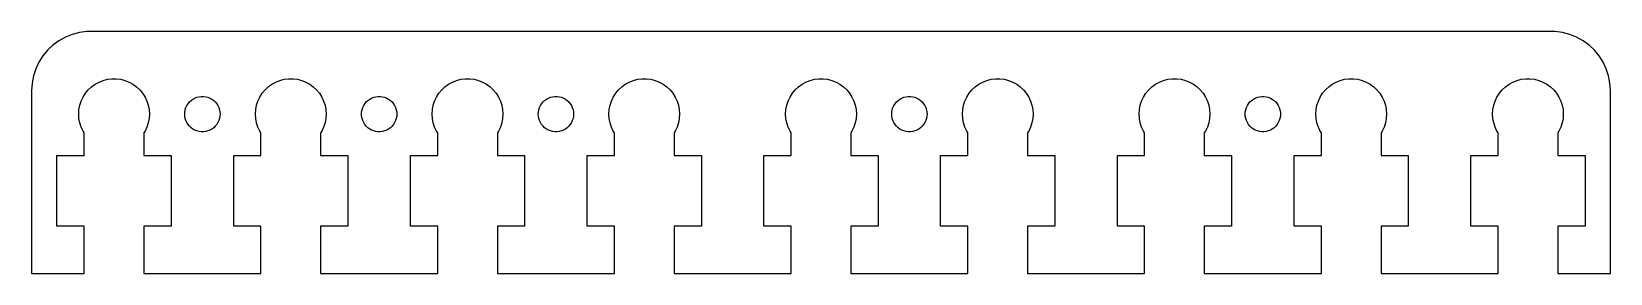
# Model space of a CAD drawing. Header units: metres. Extents: x -67 to 67, y 0 to 20.
import ezdxf

# ---------------------------------------------------------------- set-up
doc = ezdxf.new("R2010")
doc.units = ezdxf.units.M

msp = doc.modelspace()

# ---------------------------------------------------------------- linework, layer by layer
for p, q in [((-63.5451, 20.2553), (-64.1289, 20.0241)), ((-62.9369, 20.4114), (-63.5451, 20.2553)), ((-62.3139, 20.4901), (-62.9369, 20.4114)), ((62.3139, 20.4901), (-62.3139, 20.4901)), ((62.9369, 20.4114), (62.3139, 20.4901)), ((63.5451, 20.2553), (62.9369, 20.4114)), ((64.1289, 20.0241), (63.5451, 20.2553)), ((-65.6448, 18.9227), (-66.0451, 18.4389)), ((-65.1871, 19.3526), (-65.6448, 18.9227)), ((-64.6791, 19.7216), (-65.1871, 19.3526)), ((-64.1289, 20.0241), (-64.6791, 19.7216)), ((64.6791, 19.7216), (64.1289, 20.0241)), ((65.1871, 19.3526), (64.6791, 19.7216)), ((65.6448, 18.9227), (65.1871, 19.3526)), ((66.0451, 18.4389), (65.6448, 18.9227)), ((-66.3815, 17.9088), (-66.6489, 17.3406)), ((-66.0451, 18.4389), (-66.3815, 17.9088)), ((66.3815, 17.9088), (66.0451, 18.4389)), ((66.6489, 17.3406), (66.3815, 17.9088)), ((-66.9606, 16.1267), (-67, 15.5)), ((-66.8429, 16.7434), (-66.9606, 16.1267)), ((-66.6489, 17.3406), (-66.8429, 16.7434)), ((-61.6075, 16.033), (-61.2773, 16.2145)), ((-61.2773, 16.2145), (-60.927, 16.3532)), ((-60.927, 16.3532), (-60.5621, 16.4469)), ((-60.5621, 16.4469), (-60.1884, 16.4941)), ((-60.1884, 16.4941), (-59.8116, 16.4941)), ((-59.8116, 16.4941), (-59.4379, 16.4469)), ((-59.4379, 16.4469), (-59.0729, 16.3532)), ((-59.0729, 16.3532), (-58.7227, 16.2145)), ((-58.7227, 16.2145), (-58.3925, 16.033)), ((-46.6075, 16.033), (-46.2773, 16.2145)), ((-46.2773, 16.2145), (-45.927, 16.3532)), ((-45.927, 16.3532), (-45.5621, 16.4469)), ((-45.5621, 16.4469), (-45.1884, 16.4941)), ((-45.1884, 16.4941), (-44.8116, 16.4941)), ((-44.8116, 16.4941), (-44.4379, 16.4469)), ((-44.4379, 16.4469), (-44.0729, 16.3532)), ((-44.0729, 16.3532), (-43.7227, 16.2145)), ((-43.7227, 16.2145), (-43.3925, 16.033)), ((-31.6075, 16.033), (-31.2773, 16.2145)), ((-31.2773, 16.2145), (-30.927, 16.3532)), ((-30.927, 16.3532), (-30.5621, 16.4469)), ((-30.5621, 16.4469), (-30.1884, 16.4941)), ((-30.1884, 16.4941), (-29.8116, 16.4941)), ((-29.8116, 16.4941), (-29.4379, 16.4469)), ((-29.4379, 16.4469), (-29.0729, 16.3532)), ((-29.0729, 16.3532), (-28.7227, 16.2145)), ((-28.7227, 16.2145), (-28.3925, 16.033)), ((-16.6075, 16.033), (-16.2773, 16.2145)), ((-16.2773, 16.2145), (-15.927, 16.3532)), ((-15.927, 16.3532), (-15.5621, 16.4469)), ((-15.5621, 16.4469), (-15.1884, 16.4941)), ((-15.1884, 16.4941), (-14.8116, 16.4941)), ((-14.8116, 16.4941), (-14.4379, 16.4469)), ((-14.4379, 16.4469), (-14.0729, 16.3532)), ((-14.0729, 16.3532), (-13.7227, 16.2145)), ((-13.7227, 16.2145), (-13.3925, 16.033)), ((-1.60747, 16.033), (-1.27733, 16.2145)), ((-1.27733, 16.2145), (-0.92705, 16.3532)), ((-0.92705, 16.3532), (-0.56213, 16.4469)), ((-0.56213, 16.4469), (-0.18837, 16.4941)), ((-0.18837, 16.4941), (0.18837, 16.4941)), ((0.18837, 16.4941), (0.56213, 16.4469)), ((0.56213, 16.4469), (0.92705, 16.3532)), ((0.92705, 16.3532), (1.27733, 16.2145)), ((1.27733, 16.2145), (1.60747, 16.033)), ((13.3925, 16.033), (13.7227, 16.2145)), ((13.7227, 16.2145), (14.0729, 16.3532)), ((14.0729, 16.3532), (14.4379, 16.4469)), ((14.4379, 16.4469), (14.8116, 16.4941)), ((14.8116, 16.4941), (15.1884, 16.4941)), ((15.1884, 16.4941), (15.5621, 16.4469)), ((15.5621, 16.4469), (15.927, 16.3532)), ((15.927, 16.3532), (16.2773, 16.2145)), ((16.2773, 16.2145), (16.6075, 16.033)), ((28.3925, 16.033), (28.7227, 16.2145)), ((28.7227, 16.2145), (29.0729, 16.3532)), ((29.0729, 16.3532), (29.4379, 16.4469)), ((29.4379, 16.4469), (29.8116, 16.4941)), ((29.8116, 16.4941), (30.1884, 16.4941)), ((30.1884, 16.4941), (30.5621, 16.4469)), ((30.5621, 16.4469), (30.927, 16.3532)), ((30.927, 16.3532), (31.2773, 16.2145)), ((31.2773, 16.2145), (31.6075, 16.033)), ((43.3925, 16.033), (43.7227, 16.2145)), ((43.7227, 16.2145), (44.0729, 16.3532)), ((44.0729, 16.3532), (44.4379, 16.4469)), ((44.4379, 16.4469), (44.8116, 16.4941)), ((44.8116, 16.4941), (45.1884, 16.4941)), ((45.1884, 16.4941), (45.5621, 16.4469)), ((45.5621, 16.4469), (45.927, 16.3532)), ((45.927, 16.3532), (46.2773, 16.2145)), ((46.2773, 16.2145), (46.6075, 16.033)), ((58.3925, 16.033), (58.7227, 16.2145)), ((58.7227, 16.2145), (59.0729, 16.3532)), ((59.0729, 16.3532), (59.4379, 16.4469)), ((59.4379, 16.4469), (59.8116, 16.4941)), ((59.8116, 16.4941), (60.1884, 16.4941)), ((60.1884, 16.4941), (60.5621, 16.4469)), ((60.5621, 16.4469), (60.927, 16.3532)), ((60.927, 16.3532), (61.2773, 16.2145)), ((61.2773, 16.2145), (61.6075, 16.033)), ((66.8429, 16.7434), (66.6489, 17.3406)), ((66.9606, 16.1267), (66.8429, 16.7434)), ((67, 15.5), (66.9606, 16.1267)), ((-67, 15.5), (-67, 0)), ((-62.7893, 14.6044), (-62.6289, 14.9453)), ((-62.6289, 14.9453), (-62.427, 15.2634)), ((-62.427, 15.2634), (-62.1869, 15.5536)), ((-62.1869, 15.5536), (-61.9123, 15.8115)), ((-61.9123, 15.8115), (-61.6075, 16.033)), ((-58.3925, 16.033), (-58.0877, 15.8115)), ((-58.0877, 15.8115), (-57.8131, 15.5536)), ((-57.8131, 15.5536), (-57.5729, 15.2634)), ((-57.5729, 15.2634), (-57.3711, 14.9453)), ((-57.3711, 14.9453), (-57.2107, 14.6044)), ((-53.4561, 14.6558), (-53.3037, 14.7665)), ((-53.3037, 14.7665), (-53.1387, 14.8572)), ((-53.1387, 14.8572), (-52.9635, 14.9266)), ((-52.9635, 14.9266), (-52.7811, 14.9734)), ((-52.7811, 14.9734), (-52.5942, 14.997)), ((-52.5942, 14.997), (-52.4058, 14.997)), ((-52.4058, 14.997), (-52.2189, 14.9734)), ((-52.2189, 14.9734), (-52.0365, 14.9266)), ((-52.0365, 14.9266), (-51.8613, 14.8572)), ((-51.8613, 14.8572), (-51.6963, 14.7665)), ((-51.6963, 14.7665), (-51.5439, 14.6558)), ((-47.7893, 14.6044), (-47.6289, 14.9453)), ((-47.6289, 14.9453), (-47.427, 15.2634)), ((-47.427, 15.2634), (-47.1869, 15.5536)), ((-47.1869, 15.5536), (-46.9123, 15.8115)), ((-46.9123, 15.8115), (-46.6075, 16.033)), ((-43.3925, 16.033), (-43.0877, 15.8115)), ((-43.0877, 15.8115), (-42.8131, 15.5536)), ((-42.8131, 15.5536), (-42.5729, 15.2634)), ((-42.5729, 15.2634), (-42.3711, 14.9453)), ((-42.3711, 14.9453), (-42.2107, 14.6044)), ((-38.4561, 14.6558), (-38.3037, 14.7665)), ((-38.3037, 14.7665), (-38.1387, 14.8572)), ((-38.1387, 14.8572), (-37.9635, 14.9266)), ((-37.9635, 14.9266), (-37.7811, 14.9734)), ((-37.7811, 14.9734), (-37.5942, 14.997)), ((-37.5942, 14.997), (-37.4058, 14.997)), ((-37.4058, 14.997), (-37.2189, 14.9734)), ((-37.2189, 14.9734), (-37.0365, 14.9266)), ((-37.0365, 14.9266), (-36.8613, 14.8572)), ((-36.8613, 14.8572), (-36.6963, 14.7665)), ((-36.6963, 14.7665), (-36.5439, 14.6558)), ((-32.7893, 14.6044), (-32.6289, 14.9453)), ((-32.6289, 14.9453), (-32.427, 15.2634)), ((-32.427, 15.2634), (-32.1869, 15.5536)), ((-32.1869, 15.5536), (-31.9123, 15.8115)), ((-31.9123, 15.8115), (-31.6075, 16.033)), ((-28.3925, 16.033), (-28.0877, 15.8115)), ((-28.0877, 15.8115), (-27.8131, 15.5536)), ((-27.8131, 15.5536), (-27.5729, 15.2634)), ((-27.5729, 15.2634), (-27.3711, 14.9453)), ((-27.3711, 14.9453), (-27.2107, 14.6044)), ((-23.4561, 14.6558), (-23.3037, 14.7665)), ((-23.3037, 14.7665), (-23.1387, 14.8572)), ((-23.1387, 14.8572), (-22.9635, 14.9266)), ((-22.9635, 14.9266), (-22.7811, 14.9734)), ((-22.7811, 14.9734), (-22.5942, 14.997)), ((-22.5942, 14.997), (-22.4058, 14.997)), ((-22.4058, 14.997), (-22.2189, 14.9734)), ((-22.2189, 14.9734), (-22.0365, 14.9266)), ((-22.0365, 14.9266), (-21.8613, 14.8572)), ((-21.8613, 14.8572), (-21.6963, 14.7665)), ((-21.6963, 14.7665), (-21.5439, 14.6558)), ((-17.7893, 14.6044), (-17.6289, 14.9453)), ((-17.6289, 14.9453), (-17.427, 15.2634)), ((-17.427, 15.2634), (-17.1869, 15.5536)), ((-17.1869, 15.5536), (-16.9123, 15.8115)), ((-16.9123, 15.8115), (-16.6075, 16.033)), ((-13.3925, 16.033), (-13.0877, 15.8115)), ((-13.0877, 15.8115), (-12.8131, 15.5536)), ((-12.8131, 15.5536), (-12.5729, 15.2634)), ((-12.5729, 15.2634), (-12.3711, 14.9453)), ((-12.3711, 14.9453), (-12.2107, 14.6044)), ((-2.78932, 14.6044), (-2.62891, 14.9453)), ((-2.62891, 14.9453), (-2.42705, 15.2634)), ((-2.42705, 15.2634), (-2.1869, 15.5536)), ((-2.1869, 15.5536), (-1.91226, 15.8115)), ((-1.91226, 15.8115), (-1.60747, 16.033)), ((1.60747, 16.033), (1.91226, 15.8115)), ((1.91226, 15.8115), (2.1869, 15.5536)), ((2.1869, 15.5536), (2.42705, 15.2634)), ((2.42705, 15.2634), (2.62891, 14.9453)), ((2.62891, 14.9453), (2.78932, 14.6044)), ((6.54385, 14.6558), (6.69626, 14.7665)), ((6.69626, 14.7665), (6.86133, 14.8572)), ((6.86133, 14.8572), (7.03647, 14.9266)), ((7.03647, 14.9266), (7.21892, 14.9734)), ((7.21892, 14.9734), (7.40581, 14.997)), ((7.40581, 14.997), (7.59418, 14.997)), ((7.59418, 14.997), (7.78107, 14.9734)), ((7.78107, 14.9734), (7.96352, 14.9266)), ((7.96352, 14.9266), (8.13866, 14.8572)), ((8.13866, 14.8572), (8.30373, 14.7665)), ((8.30373, 14.7665), (8.45613, 14.6558)), ((12.2107, 14.6044), (12.3711, 14.9453)), ((12.3711, 14.9453), (12.5729, 15.2634)), ((12.5729, 15.2634), (12.8131, 15.5536)), ((12.8131, 15.5536), (13.0877, 15.8115)), ((13.0877, 15.8115), (13.3925, 16.033)), ((16.6075, 16.033), (16.9123, 15.8115)), ((16.9123, 15.8115), (17.1869, 15.5536)), ((17.1869, 15.5536), (17.427, 15.2634)), ((17.427, 15.2634), (17.6289, 14.9453)), ((17.6289, 14.9453), (17.7893, 14.6044)), ((27.2107, 14.6044), (27.3711, 14.9453)), ((27.3711, 14.9453), (27.5729, 15.2634)), ((27.5729, 15.2634), (27.8131, 15.5536)), ((27.8131, 15.5536), (28.0877, 15.8115)), ((28.0877, 15.8115), (28.3925, 16.033)), ((31.6075, 16.033), (31.9123, 15.8115)), ((31.9123, 15.8115), (32.1869, 15.5536)), ((32.1869, 15.5536), (32.427, 15.2634)), ((32.427, 15.2634), (32.6289, 14.9453)), ((32.6289, 14.9453), (32.7893, 14.6044)), ((36.5439, 14.6558), (36.6963, 14.7665)), ((36.6963, 14.7665), (36.8613, 14.8572)), ((36.8613, 14.8572), (37.0365, 14.9266)), ((37.0365, 14.9266), (37.2189, 14.9734)), ((37.2189, 14.9734), (37.4058, 14.997)), ((37.4058, 14.997), (37.5942, 14.997)), ((37.5942, 14.997), (37.7811, 14.9734)), ((37.7811, 14.9734), (37.9635, 14.9266)), ((37.9635, 14.9266), (38.1387, 14.8572)), ((38.1387, 14.8572), (38.3037, 14.7665)), ((38.3037, 14.7665), (38.4561, 14.6558)), ((42.2107, 14.6044), (42.3711, 14.9453)), ((42.3711, 14.9453), (42.5729, 15.2634)), ((42.5729, 15.2634), (42.8131, 15.5536)), ((42.8131, 15.5536), (43.0877, 15.8115)), ((43.0877, 15.8115), (43.3925, 16.033)), ((46.6075, 16.033), (46.9123, 15.8115)), ((46.9123, 15.8115), (47.1869, 15.5536)), ((47.1869, 15.5536), (47.427, 15.2634)), ((47.427, 15.2634), (47.6289, 14.9453)), ((47.6289, 14.9453), (47.7893, 14.6044)), ((57.2107, 14.6044), (57.3711, 14.9453)), ((57.3711, 14.9453), (57.5729, 15.2634)), ((57.5729, 15.2634), (57.8131, 15.5536)), ((57.8131, 15.5536), (58.0877, 15.8115)), ((58.0877, 15.8115), (58.3925, 16.033)), ((61.6075, 16.033), (61.9123, 15.8115)), ((61.9123, 15.8115), (62.1869, 15.5536)), ((62.1869, 15.5536), (62.427, 15.2634)), ((62.427, 15.2634), (62.6289, 14.9453)), ((62.6289, 14.9453), (62.7893, 14.6044)), ((67, 0), (67, 15.5)), ((-63, 13.5), (-62.9763, 13.876)), ((-62.9763, 13.124), (-63, 13.5)), ((-62.9763, 13.876), (-62.9057, 14.2461)), ((-62.9057, 14.2461), (-62.7893, 14.6044)), ((-57.2107, 14.6044), (-57.0942, 14.2461)), ((-57.0942, 14.2461), (-57.0237, 13.876)), ((-57.0237, 13.876), (-57, 13.5)), ((-57, 13.5), (-57.0237, 13.124)), ((-54, 13.5), (-53.9882, 13.688)), ((-53.9882, 13.312), (-54, 13.5)), ((-53.9882, 13.688), (-53.9529, 13.873)), ((-53.9529, 13.873), (-53.8947, 14.0522)), ((-53.8947, 14.0522), (-53.8145, 14.2226)), ((-53.8145, 14.2226), (-53.7135, 14.3817)), ((-53.7135, 14.3817), (-53.5934, 14.5268)), ((-53.5934, 14.5268), (-53.4561, 14.6558)), ((-51.5439, 14.6558), (-51.4065, 14.5268)), ((-51.4065, 14.5268), (-51.2865, 14.3817)), ((-51.2865, 14.3817), (-51.1855, 14.2226)), ((-51.1855, 14.2226), (-51.1053, 14.0522)), ((-51.1053, 14.0522), (-51.0471, 13.873)), ((-51.0471, 13.873), (-51.0118, 13.688)), ((-51.0118, 13.688), (-51, 13.5)), ((-51, 13.5), (-51.0118, 13.312)), ((-48, 13.5), (-47.9763, 13.876)), ((-47.9763, 13.124), (-48, 13.5)), ((-47.9763, 13.876), (-47.9057, 14.2461)), ((-47.9057, 14.2461), (-47.7893, 14.6044)), ((-42.2107, 14.6044), (-42.0942, 14.2461)), ((-42.0942, 14.2461), (-42.0237, 13.876)), ((-42.0237, 13.876), (-42, 13.5)), ((-42, 13.5), (-42.0237, 13.124)), ((-39, 13.5), (-38.9882, 13.688)), ((-38.9882, 13.312), (-39, 13.5)), ((-38.9882, 13.688), (-38.9529, 13.873)), ((-38.9529, 13.873), (-38.8947, 14.0522)), ((-38.8947, 14.0522), (-38.8145, 14.2226)), ((-38.8145, 14.2226), (-38.7135, 14.3817)), ((-38.7135, 14.3817), (-38.5934, 14.5268)), ((-38.5934, 14.5268), (-38.4561, 14.6558)), ((-36.5439, 14.6558), (-36.4065, 14.5268)), ((-36.4065, 14.5268), (-36.2865, 14.3817)), ((-36.2865, 14.3817), (-36.1855, 14.2226)), ((-36.1855, 14.2226), (-36.1053, 14.0522)), ((-36.1053, 14.0522), (-36.0471, 13.873)), ((-36.0471, 13.873), (-36.0118, 13.688)), ((-36.0118, 13.688), (-36, 13.5)), ((-36, 13.5), (-36.0118, 13.312)), ((-33, 13.5), (-32.9763, 13.876)), ((-32.9763, 13.124), (-33, 13.5)), ((-32.9763, 13.876), (-32.9057, 14.2461)), ((-32.9057, 14.2461), (-32.7893, 14.6044)), ((-27.2107, 14.6044), (-27.0942, 14.2461)), ((-27.0942, 14.2461), (-27.0237, 13.876)), ((-27.0237, 13.876), (-27, 13.5)), ((-27, 13.5), (-27.0237, 13.124)), ((-24, 13.5), (-23.9882, 13.688)), ((-23.9882, 13.312), (-24, 13.5)), ((-23.9882, 13.688), (-23.9529, 13.873)), ((-23.9529, 13.873), (-23.8947, 14.0522)), ((-23.8947, 14.0522), (-23.8145, 14.2226)), ((-23.8145, 14.2226), (-23.7135, 14.3817)), ((-23.7135, 14.3817), (-23.5934, 14.5268)), ((-23.5934, 14.5268), (-23.4561, 14.6558)), ((-21.5439, 14.6558), (-21.4065, 14.5268)), ((-21.4065, 14.5268), (-21.2865, 14.3817)), ((-21.2865, 14.3817), (-21.1855, 14.2226)), ((-21.1855, 14.2226), (-21.1053, 14.0522)), ((-21.1053, 14.0522), (-21.0471, 13.873)), ((-21.0471, 13.873), (-21.0118, 13.688)), ((-21.0118, 13.688), (-21, 13.5)), ((-21, 13.5), (-21.0118, 13.312)), ((-18, 13.5), (-17.9763, 13.876)), ((-17.9763, 13.124), (-18, 13.5)), ((-17.9763, 13.876), (-17.9057, 14.2461)), ((-17.9057, 14.2461), (-17.7893, 14.6044)), ((-12.2107, 14.6044), (-12.0942, 14.2461)), ((-12.0942, 14.2461), (-12.0237, 13.876)), ((-12.0237, 13.876), (-12, 13.5)), ((-12, 13.5), (-12.0237, 13.124)), ((-3, 13.5), (-2.97633, 13.876)), ((-2.97633, 13.124), (-3, 13.5)), ((-2.97633, 13.876), (-2.90575, 14.2461)), ((-2.90575, 14.2461), (-2.78932, 14.6044)), ((2.78932, 14.6044), (2.90575, 14.2461)), ((2.90575, 14.2461), (2.97633, 13.876)), ((2.97633, 13.876), (3, 13.5)), ((3, 13.5), (2.97633, 13.124)), ((6, 13.5), (6.01183, 13.688)), ((6.01183, 13.312), (6, 13.5)), ((6.01183, 13.688), (6.04712, 13.873)), ((6.04712, 13.873), (6.10533, 14.0522)), ((6.10533, 14.0522), (6.18553, 14.2226)), ((6.18553, 14.2226), (6.28647, 14.3817)), ((6.28647, 14.3817), (6.40654, 14.5268)), ((6.40654, 14.5268), (6.54385, 14.6558)), ((8.45613, 14.6558), (8.59344, 14.5268)), ((8.59344, 14.5268), (8.71352, 14.3817)), ((8.71352, 14.3817), (8.81445, 14.2226)), ((8.81445, 14.2226), (8.89465, 14.0522)), ((8.89465, 14.0522), (8.95287, 13.873)), ((8.95287, 13.873), (8.98816, 13.688)), ((8.98816, 13.688), (9, 13.5)), ((9, 13.5), (8.98816, 13.312)), ((12, 13.5), (12.0237, 13.876)), ((12.0237, 13.124), (12, 13.5)), ((12.0237, 13.876), (12.0942, 14.2461)), ((12.0942, 14.2461), (12.2107, 14.6044)), ((17.7893, 14.6044), (17.9057, 14.2461)), ((17.9057, 14.2461), (17.9763, 13.876)), ((17.9763, 13.876), (18, 13.5)), ((18, 13.5), (17.9763, 13.124)), ((27, 13.5), (27.0237, 13.876)), ((27.0237, 13.124), (27, 13.5)), ((27.0237, 13.876), (27.0942, 14.2461)), ((27.0942, 14.2461), (27.2107, 14.6044)), ((32.7893, 14.6044), (32.9057, 14.2461)), ((32.9057, 14.2461), (32.9763, 13.876)), ((32.9763, 13.876), (33, 13.5)), ((33, 13.5), (32.9763, 13.124)), ((36, 13.5), (36.0118, 13.688)), ((36.0118, 13.312), (36, 13.5)), ((36.0118, 13.688), (36.0471, 13.873)), ((36.0471, 13.873), (36.1053, 14.0522)), ((36.1053, 14.0522), (36.1855, 14.2226)), ((36.1855, 14.2226), (36.2865, 14.3817)), ((36.2865, 14.3817), (36.4065, 14.5268)), ((36.4065, 14.5268), (36.5439, 14.6558)), ((38.4561, 14.6558), (38.5934, 14.5268)), ((38.5934, 14.5268), (38.7135, 14.3817)), ((38.7135, 14.3817), (38.8145, 14.2226)), ((38.8145, 14.2226), (38.8947, 14.0522)), ((38.8947, 14.0522), (38.9529, 13.873)), ((38.9529, 13.873), (38.9882, 13.688)), ((38.9882, 13.688), (39, 13.5)), ((39, 13.5), (38.9882, 13.312)), ((42, 13.5), (42.0237, 13.876)), ((42.0237, 13.124), (42, 13.5)), ((42.0237, 13.876), (42.0942, 14.2461)), ((42.0942, 14.2461), (42.2107, 14.6044)), ((47.7893, 14.6044), (47.9057, 14.2461)), ((47.9057, 14.2461), (47.9763, 13.876)), ((47.9763, 13.876), (48, 13.5)), ((48, 13.5), (47.9763, 13.124)), ((57, 13.5), (57.0237, 13.876)), ((57.0237, 13.124), (57, 13.5)), ((57.0237, 13.876), (57.0942, 14.2461)), ((57.0942, 14.2461), (57.2107, 14.6044)), ((62.7893, 14.6044), (62.9057, 14.2461)), ((62.9057, 14.2461), (62.9763, 13.876)), ((62.9763, 13.876), (63, 13.5)), ((63, 13.5), (62.9763, 13.124)), ((-62.9057, 12.7539), (-62.9763, 13.124)), ((-62.7893, 12.3956), (-62.9057, 12.7539)), ((-62.6289, 12.0547), (-62.7893, 12.3956)), ((-57.2107, 12.3956), (-57.3711, 12.0547)), ((-57.0942, 12.7539), (-57.2107, 12.3956)), ((-57.0237, 13.124), (-57.0942, 12.7539)), ((-53.9529, 13.127), (-53.9882, 13.312)), ((-53.8947, 12.9478), (-53.9529, 13.127)), ((-53.8145, 12.7774), (-53.8947, 12.9478)), ((-53.7135, 12.6183), (-53.8145, 12.7774)), ((-53.5934, 12.4732), (-53.7135, 12.6183)), ((-53.4561, 12.3442), (-53.5934, 12.4732)), ((-53.3037, 12.2335), (-53.4561, 12.3442)), ((-53.1387, 12.1427), (-53.3037, 12.2335)), ((-52.9635, 12.0734), (-53.1387, 12.1427)), ((-52.7811, 12.0266), (-52.9635, 12.0734)), ((-52.0365, 12.0734), (-52.2189, 12.0266)), ((-51.8613, 12.1427), (-52.0365, 12.0734)), ((-51.6963, 12.2335), (-51.8613, 12.1427)), ((-51.5439, 12.3442), (-51.6963, 12.2335)), ((-51.4065, 12.4732), (-51.5439, 12.3442)), ((-51.2865, 12.6183), (-51.4065, 12.4732)), ((-51.1855, 12.7774), (-51.2865, 12.6183)), ((-51.1053, 12.9478), (-51.1855, 12.7774)), ((-51.0471, 13.127), (-51.1053, 12.9478)), ((-51.0118, 13.312), (-51.0471, 13.127)), ((-47.9057, 12.7539), (-47.9763, 13.124)), ((-47.7893, 12.3956), (-47.9057, 12.7539)), ((-47.6289, 12.0547), (-47.7893, 12.3956)), ((-42.2107, 12.3956), (-42.3711, 12.0547)), ((-42.0942, 12.7539), (-42.2107, 12.3956)), ((-42.0237, 13.124), (-42.0942, 12.7539)), ((-38.9529, 13.127), (-38.9882, 13.312)), ((-38.8947, 12.9478), (-38.9529, 13.127)), ((-38.8145, 12.7774), (-38.8947, 12.9478)), ((-38.7135, 12.6183), (-38.8145, 12.7774)), ((-38.5934, 12.4732), (-38.7135, 12.6183)), ((-38.4561, 12.3442), (-38.5934, 12.4732)), ((-38.3037, 12.2335), (-38.4561, 12.3442)), ((-38.1387, 12.1427), (-38.3037, 12.2335)), ((-37.9635, 12.0734), (-38.1387, 12.1427)), ((-37.7811, 12.0266), (-37.9635, 12.0734)), ((-37.0365, 12.0734), (-37.2189, 12.0266)), ((-36.8613, 12.1427), (-37.0365, 12.0734)), ((-36.6963, 12.2335), (-36.8613, 12.1427)), ((-36.5439, 12.3442), (-36.6963, 12.2335)), ((-36.4065, 12.4732), (-36.5439, 12.3442)), ((-36.2865, 12.6183), (-36.4065, 12.4732)), ((-36.1855, 12.7774), (-36.2865, 12.6183)), ((-36.1053, 12.9478), (-36.1855, 12.7774)), ((-36.0471, 13.127), (-36.1053, 12.9478)), ((-36.0118, 13.312), (-36.0471, 13.127)), ((-32.9057, 12.7539), (-32.9763, 13.124)), ((-32.7893, 12.3956), (-32.9057, 12.7539)), ((-32.6289, 12.0547), (-32.7893, 12.3956)), ((-27.2107, 12.3956), (-27.3711, 12.0547)), ((-27.0942, 12.7539), (-27.2107, 12.3956)), ((-27.0237, 13.124), (-27.0942, 12.7539)), ((-23.9529, 13.127), (-23.9882, 13.312)), ((-23.8947, 12.9478), (-23.9529, 13.127)), ((-23.8145, 12.7774), (-23.8947, 12.9478)), ((-23.7135, 12.6183), (-23.8145, 12.7774)), ((-23.5934, 12.4732), (-23.7135, 12.6183)), ((-23.4561, 12.3442), (-23.5934, 12.4732)), ((-23.3037, 12.2335), (-23.4561, 12.3442)), ((-23.1387, 12.1427), (-23.3037, 12.2335)), ((-22.9635, 12.0734), (-23.1387, 12.1427)), ((-22.7811, 12.0266), (-22.9635, 12.0734)), ((-22.0365, 12.0734), (-22.2189, 12.0266)), ((-21.8613, 12.1427), (-22.0365, 12.0734)), ((-21.6963, 12.2335), (-21.8613, 12.1427)), ((-21.5439, 12.3442), (-21.6963, 12.2335)), ((-21.4065, 12.4732), (-21.5439, 12.3442)), ((-21.2865, 12.6183), (-21.4065, 12.4732)), ((-21.1855, 12.7774), (-21.2865, 12.6183)), ((-21.1053, 12.9478), (-21.1855, 12.7774)), ((-21.0471, 13.127), (-21.1053, 12.9478)), ((-21.0118, 13.312), (-21.0471, 13.127)), ((-17.9057, 12.7539), (-17.9763, 13.124)), ((-17.7893, 12.3956), (-17.9057, 12.7539)), ((-17.6289, 12.0547), (-17.7893, 12.3956)), ((-12.2107, 12.3956), (-12.3711, 12.0547)), ((-12.0942, 12.7539), (-12.2107, 12.3956)), ((-12.0237, 13.124), (-12.0942, 12.7539)), ((-2.90575, 12.7539), (-2.97633, 13.124)), ((-2.78932, 12.3956), (-2.90575, 12.7539)), ((-2.62891, 12.0547), (-2.78932, 12.3956)), ((2.78932, 12.3956), (2.62891, 12.0547)), ((2.90575, 12.7539), (2.78932, 12.3956)), ((2.97633, 13.124), (2.90575, 12.7539)), ((6.04712, 13.127), (6.01183, 13.312)), ((6.10533, 12.9478), (6.04712, 13.127)), ((6.18553, 12.7774), (6.10533, 12.9478)), ((6.28647, 12.6183), (6.18553, 12.7774)), ((6.40654, 12.4732), (6.28647, 12.6183)), ((6.54385, 12.3442), (6.40654, 12.4732)), ((6.69626, 12.2335), (6.54385, 12.3442)), ((6.86133, 12.1427), (6.69626, 12.2335)), ((7.03647, 12.0734), (6.86133, 12.1427)), ((7.21892, 12.0266), (7.03647, 12.0734)), ((7.96352, 12.0734), (7.78107, 12.0266)), ((8.13866, 12.1427), (7.96352, 12.0734)), ((8.30373, 12.2335), (8.13866, 12.1427)), ((8.45613, 12.3442), (8.30373, 12.2335)), ((8.59344, 12.4732), (8.45613, 12.3442)), ((8.71352, 12.6183), (8.59344, 12.4732)), ((8.81445, 12.7774), (8.71352, 12.6183)), ((8.89465, 12.9478), (8.81445, 12.7774)), ((8.95287, 13.127), (8.89465, 12.9478)), ((8.98816, 13.312), (8.95287, 13.127)), ((12.0942, 12.7539), (12.0237, 13.124)), ((12.2107, 12.3956), (12.0942, 12.7539)), ((12.3711, 12.0547), (12.2107, 12.3956)), ((17.7893, 12.3956), (17.6289, 12.0547)), ((17.9057, 12.7539), (17.7893, 12.3956)), ((17.9763, 13.124), (17.9057, 12.7539)), ((27.0942, 12.7539), (27.0237, 13.124)), ((27.2107, 12.3956), (27.0942, 12.7539)), ((27.3711, 12.0547), (27.2107, 12.3956)), ((32.7893, 12.3956), (32.6289, 12.0547)), ((32.9057, 12.7539), (32.7893, 12.3956)), ((32.9763, 13.124), (32.9057, 12.7539)), ((36.0471, 13.127), (36.0118, 13.312)), ((36.1053, 12.9478), (36.0471, 13.127)), ((36.1855, 12.7774), (36.1053, 12.9478)), ((36.2865, 12.6183), (36.1855, 12.7774)), ((36.4065, 12.4732), (36.2865, 12.6183)), ((36.5439, 12.3442), (36.4065, 12.4732)), ((36.6963, 12.2335), (36.5439, 12.3442)), ((36.8613, 12.1427), (36.6963, 12.2335)), ((37.0365, 12.0734), (36.8613, 12.1427)), ((37.2189, 12.0266), (37.0365, 12.0734)), ((37.9635, 12.0734), (37.7811, 12.0266)), ((38.1387, 12.1427), (37.9635, 12.0734)), ((38.3037, 12.2335), (38.1387, 12.1427)), ((38.4561, 12.3442), (38.3037, 12.2335)), ((38.5934, 12.4732), (38.4561, 12.3442)), ((38.7135, 12.6183), (38.5934, 12.4732)), ((38.8145, 12.7774), (38.7135, 12.6183)), ((38.8947, 12.9478), (38.8145, 12.7774)), ((38.9529, 13.127), (38.8947, 12.9478)), ((38.9882, 13.312), (38.9529, 13.127)), ((42.0942, 12.7539), (42.0237, 13.124)), ((42.2107, 12.3956), (42.0942, 12.7539)), ((42.3711, 12.0547), (42.2107, 12.3956)), ((47.7893, 12.3956), (47.6289, 12.0547)), ((47.9057, 12.7539), (47.7893, 12.3956)), ((47.9763, 13.124), (47.9057, 12.7539)), ((57.0942, 12.7539), (57.0237, 13.124)), ((57.2107, 12.3956), (57.0942, 12.7539)), ((57.3711, 12.0547), (57.2107, 12.3956)), ((62.7893, 12.3956), (62.6289, 12.0547)), ((62.9057, 12.7539), (62.7893, 12.3956)), ((62.9763, 13.124), (62.9057, 12.7539)), ((-62.5307, 11.9), (-62.6289, 12.0547)), ((-62.5307, 10), (-62.5307, 11.9)), ((-57.3711, 12.0547), (-57.4693, 11.9)), ((-57.4693, 11.9), (-57.4693, 10)), ((-52.5942, 12.0029), (-52.7811, 12.0266)), ((-52.4058, 12.0029), (-52.5942, 12.0029)), ((-52.2189, 12.0266), (-52.4058, 12.0029)), ((-47.5307, 11.9), (-47.6289, 12.0547)), ((-47.5307, 10), (-47.5307, 11.9)), ((-42.3711, 12.0547), (-42.4693, 11.9)), ((-42.4693, 11.9), (-42.4693, 10)), ((-37.5942, 12.0029), (-37.7811, 12.0266)), ((-37.4058, 12.0029), (-37.5942, 12.0029)), ((-37.2189, 12.0266), (-37.4058, 12.0029)), ((-32.5307, 11.9), (-32.6289, 12.0547)), ((-32.5307, 10), (-32.5307, 11.9)), ((-27.3711, 12.0547), (-27.4693, 11.9)), ((-27.4693, 11.9), (-27.4693, 10)), ((-22.5942, 12.0029), (-22.7811, 12.0266)), ((-22.4058, 12.0029), (-22.5942, 12.0029)), ((-22.2189, 12.0266), (-22.4058, 12.0029)), ((-17.5307, 11.9), (-17.6289, 12.0547)), ((-17.5307, 10), (-17.5307, 11.9)), ((-12.3711, 12.0547), (-12.4693, 11.9)), ((-12.4693, 11.9), (-12.4693, 10)), ((-2.53072, 11.9), (-2.62891, 12.0547)), ((-2.53072, 10), (-2.53072, 11.9)), ((2.62891, 12.0547), (2.53072, 11.9)), ((2.53072, 11.9), (2.53072, 10)), ((7.40581, 12.0029), (7.21892, 12.0266)), ((7.59418, 12.0029), (7.40581, 12.0029)), ((7.78107, 12.0266), (7.59418, 12.0029)), ((12.4693, 11.9), (12.3711, 12.0547)), ((12.4693, 10), (12.4693, 11.9)), ((17.6289, 12.0547), (17.5307, 11.9)), ((17.5307, 11.9), (17.5307, 10)), ((27.4693, 11.9), (27.3711, 12.0547)), ((27.4693, 10), (27.4693, 11.9)), ((32.6289, 12.0547), (32.5307, 11.9)), ((32.5307, 11.9), (32.5307, 10)), ((37.4058, 12.0029), (37.2189, 12.0266)), ((37.5942, 12.0029), (37.4058, 12.0029)), ((37.7811, 12.0266), (37.5942, 12.0029)), ((42.4693, 11.9), (42.3711, 12.0547)), ((42.4693, 10), (42.4693, 11.9)), ((47.6289, 12.0547), (47.5307, 11.9)), ((47.5307, 11.9), (47.5307, 10)), ((57.4693, 11.9), (57.3711, 12.0547)), ((57.4693, 10), (57.4693, 11.9)), ((62.6289, 12.0547), (62.5307, 11.9)), ((62.5307, 11.9), (62.5307, 10)), ((-64.8462, 4), (-64.8462, 10)), ((-64.8462, 10), (-62.5307, 10)), ((-57.4693, 10), (-55.1538, 10)), ((-55.1538, 10), (-55.1538, 4)), ((-49.8462, 4), (-49.8462, 10)), ((-49.8462, 10), (-47.5307, 10)), ((-42.4693, 10), (-40.1538, 10)), ((-40.1538, 10), (-40.1538, 4)), ((-34.8462, 4), (-34.8462, 10)), ((-34.8462, 10), (-32.5307, 10)), ((-27.4693, 10), (-25.1538, 10)), ((-25.1538, 10), (-25.1538, 4)), ((-19.8462, 4), (-19.8462, 10)), ((-19.8462, 10), (-17.5307, 10)), ((-12.4693, 10), (-10.1538, 10)), ((-10.1538, 10), (-10.1538, 4)), ((-4.84622, 4), (-4.84622, 10)), ((-4.84622, 10), (-2.53072, 10)), ((2.53072, 10), (4.84622, 10)), ((4.84622, 10), (4.84622, 4)), ((10.1538, 4), (10.1538, 10)), ((10.1538, 10), (12.4693, 10)), ((17.5307, 10), (19.8462, 10)), ((19.8462, 10), (19.8462, 4)), ((25.1538, 4), (25.1538, 10)), ((25.1538, 10), (27.4693, 10)), ((32.5307, 10), (34.8462, 10)), ((34.8462, 10), (34.8462, 4)), ((40.1538, 4), (40.1538, 10)), ((40.1538, 10), (42.4693, 10)), ((47.5307, 10), (49.8462, 10)), ((49.8462, 10), (49.8462, 4)), ((55.1538, 4), (55.1538, 10)), ((55.1538, 10), (57.4693, 10)), ((62.5307, 10), (64.8462, 10)), ((64.8462, 10), (64.8462, 4)), ((-62.5307, 4), (-64.8462, 4)), ((-62.5307, 0), (-62.5307, 4)), ((-55.1538, 4), (-57.4693, 4)), ((-57.4693, 4), (-57.4693, 0)), ((-47.5307, 4), (-49.8462, 4)), ((-47.5307, 0), (-47.5307, 4)), ((-40.1538, 4), (-42.4693, 4)), ((-42.4693, 4), (-42.4693, 0)), ((-32.5307, 4), (-34.8462, 4)), ((-32.5307, 0), (-32.5307, 4)), ((-25.1538, 4), (-27.4693, 4)), ((-27.4693, 4), (-27.4693, 0)), ((-17.5307, 4), (-19.8462, 4)), ((-17.5307, 0), (-17.5307, 4)), ((-10.1538, 4), (-12.4693, 4)), ((-12.4693, 4), (-12.4693, 0)), ((-2.53072, 4), (-4.84622, 4)), ((-2.53072, 0), (-2.53072, 4)), ((4.84622, 4), (2.53072, 4)), ((2.53072, 4), (2.53072, 0)), ((12.4693, 4), (10.1538, 4)), ((12.4693, 0), (12.4693, 4)), ((19.8462, 4), (17.5307, 4)), ((17.5307, 4), (17.5307, 0)), ((27.4693, 4), (25.1538, 4)), ((27.4693, 0), (27.4693, 4)), ((34.8462, 4), (32.5307, 4)), ((32.5307, 4), (32.5307, 0)), ((42.4693, 4), (40.1538, 4)), ((42.4693, 0), (42.4693, 4)), ((49.8462, 4), (47.5307, 4)), ((47.5307, 4), (47.5307, 0)), ((57.4693, 4), (55.1538, 4)), ((57.4693, 0), (57.4693, 4)), ((64.8462, 4), (62.5307, 4)), ((62.5307, 4), (62.5307, 0)), ((-67, 0), (-62.5307, 0)), ((-57.4693, 0), (-47.5307, 0)), ((-42.4693, 0), (-32.5307, 0)), ((-27.4693, 0), (-17.5307, 0)), ((-12.4693, 0), (-2.53072, 0)), ((2.53072, 0), (12.4693, 0)), ((17.5307, 0), (27.4693, 0)), ((32.5307, 0), (42.4693, 0)), ((47.5307, 0), (57.4693, 0)), ((62.5307, 0), (67, 0))]:
    msp.add_line(p, q)

doc.saveas('drawing.dxf')
